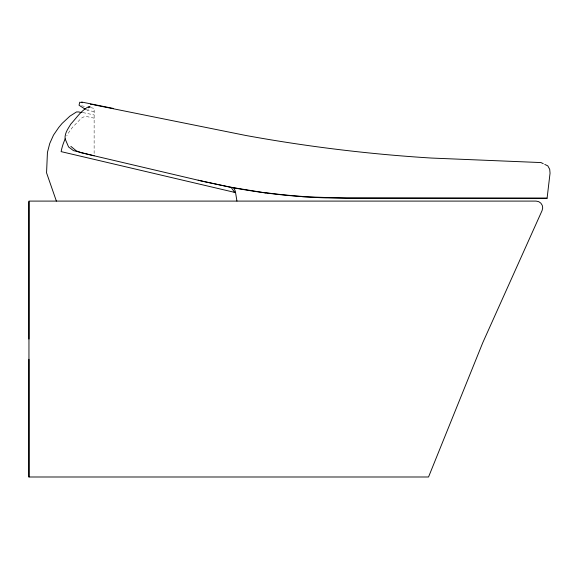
<?xml version="1.0" encoding="UTF-8"?>
<svg xmlns="http://www.w3.org/2000/svg" width="579" height="579" viewBox="0 0 579 579"><rect width="100%" height="100%" fill="white"/><g stroke="black" fill="none" stroke-linecap="round" stroke-linejoin="round"><path stroke-width="0.43" stroke-dasharray="2.9 2.17" d="M94.131 111.631L87.863 110.336L88.167 108.859M81.559 105.762L85.75 106.63M90.773 107.665L94.131 108.36L94.131 155.787M82.877 112.579L94.131 114.932M94.131 118.159L87.147 116.647L84.121 116.726L81.436 118.13L72.375 127.445L68.452 132.924A54.042 54.042 0 0 0 66.759 135.826M87.863 110.336L86.032 109.634"/><path stroke-width="0.87" d="M28.95 476.995L28.95 201.094L536.045 201.094A6.658 6.658 0 0 1 542.067 210.597L482.785 342.659L428.54 476.995L28.95 476.995L28.95 359.306M302.368 196.657L346.546 198.235L547.09 198.235L550.05 173.193L549.703 169.307L547.828 165.891L544.781 164.414M88.464 107.39L90.201 106.927L88.594 106.71C81.234 110.394 76.45 118.036 70.891 123.971C68.192 128.552 64.551 133.163 65.094 138.808L68.583 146.972L73.417 150.605L94.131 155.787M547.09 198.235L326.093 197.895A618.481 618.481 0 0 1 233.851 187.878L205.176 181.864L81.038 152.711L76.276 150.844L70.855 146.342M79.214 111.957L76.508 111.942L69.878 116.162L62.105 123.421L58.754 127.445L53.507 135.088L49.743 143.483L47.435 152.393L46.559 172.846L56.38 201.094M79.692 112.261L82.08 112.5M265.681 192.923L229.248 187.01L198.163 180.214M82.392 102.707L79.743 102.215L79.041 105.24L85.366 109.272M90.346 104.184L92.112 104.51M93.878 104.835L245.272 135.37A1579.085 1579.085 0 0 0 431.464 158.053L540.96 162.569L543.254 163.676M81.559 102.005L113.31 108.439M234.097 192.242L234.756 192.402L231.093 187.364M234.756 192.402L61.128 151.626A54.042 54.042 0 0 1 65.239 138.837M233.851 187.878L235.342 191.251L236.941 201.094M28.95 201.716L28.95 339.041M302.376 196.433A576.959 535.807 13.8 0 1 265.71 192.706"/></g></svg>
